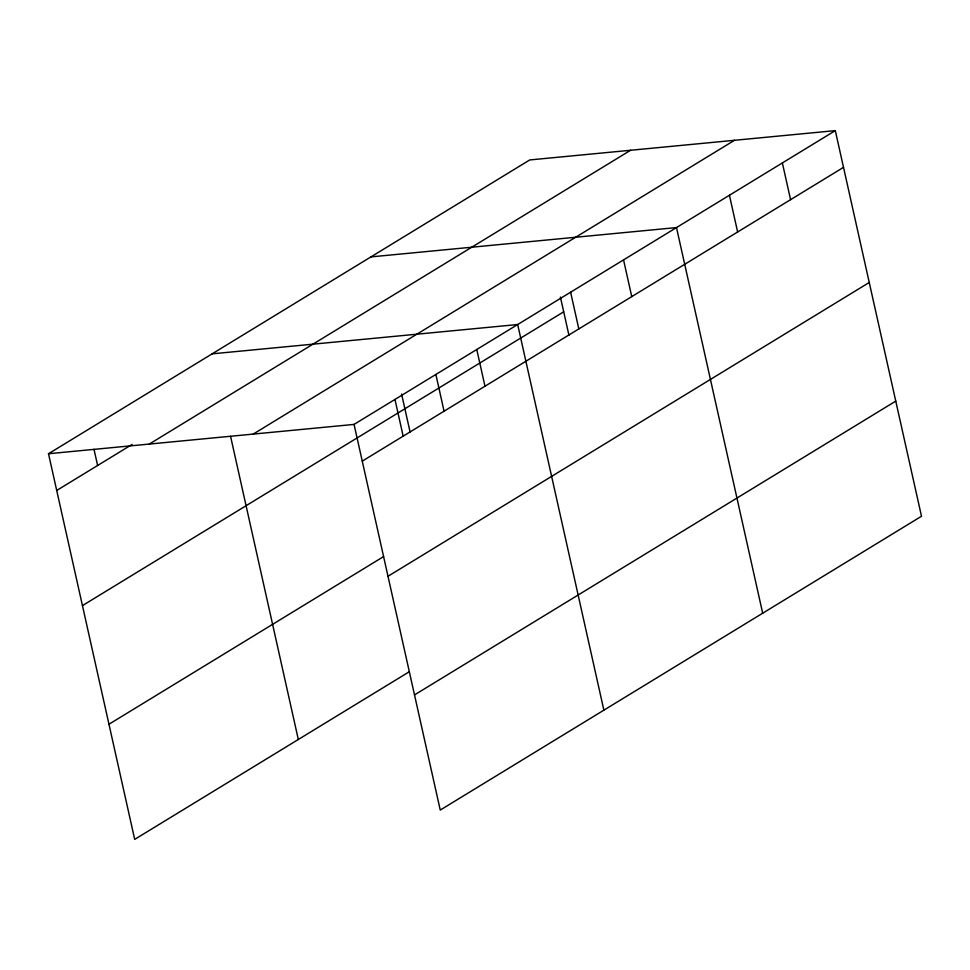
<?xml version="1.0" encoding="UTF-8"?>
<svg xmlns="http://www.w3.org/2000/svg" width="970" height="970" viewBox="0 0 970 970"><rect width="100%" height="100%" fill="white"/><g stroke="black" fill="none" stroke-linecap="round" stroke-linejoin="round"><path stroke-width="1.45" d="M409.364 671.701L134.697 839.377L48.5 453.742L529.753 159.941L835.303 130.623L921.5 516.258L440.247 810.059L354.05 424.411L835.303 130.623M56.709 490.468L132.126 444.418M149.331 444.054L630.585 150.265M253.218 434.087L734.472 140.298M82.45 605.607L563.703 311.819M362.259 461.138L843.512 167.349M108.967 724.238L383.635 556.562M388 576.277L869.241 282.488M414.517 694.908L895.759 401.119M370.94 256.892L676.49 227.574L762.687 613.21M212.127 353.844L517.677 324.526L603.874 710.161M48.5 453.742L354.05 424.411M782.366 162.936L790.574 199.662M729.428 195.261L737.636 231.988M623.552 259.887L631.761 296.614M570.615 292.212L578.823 328.939M560.393 297.05L568.941 335.244M476.767 349.503L484.976 386.23M435.857 374.468L444.066 411.195M401.58 394.002L410.128 432.196M394.96 399.446L403.168 436.173M230.569 436.33L298.323 739.492M94.005 449.328L97.618 465.491"/></g></svg>
